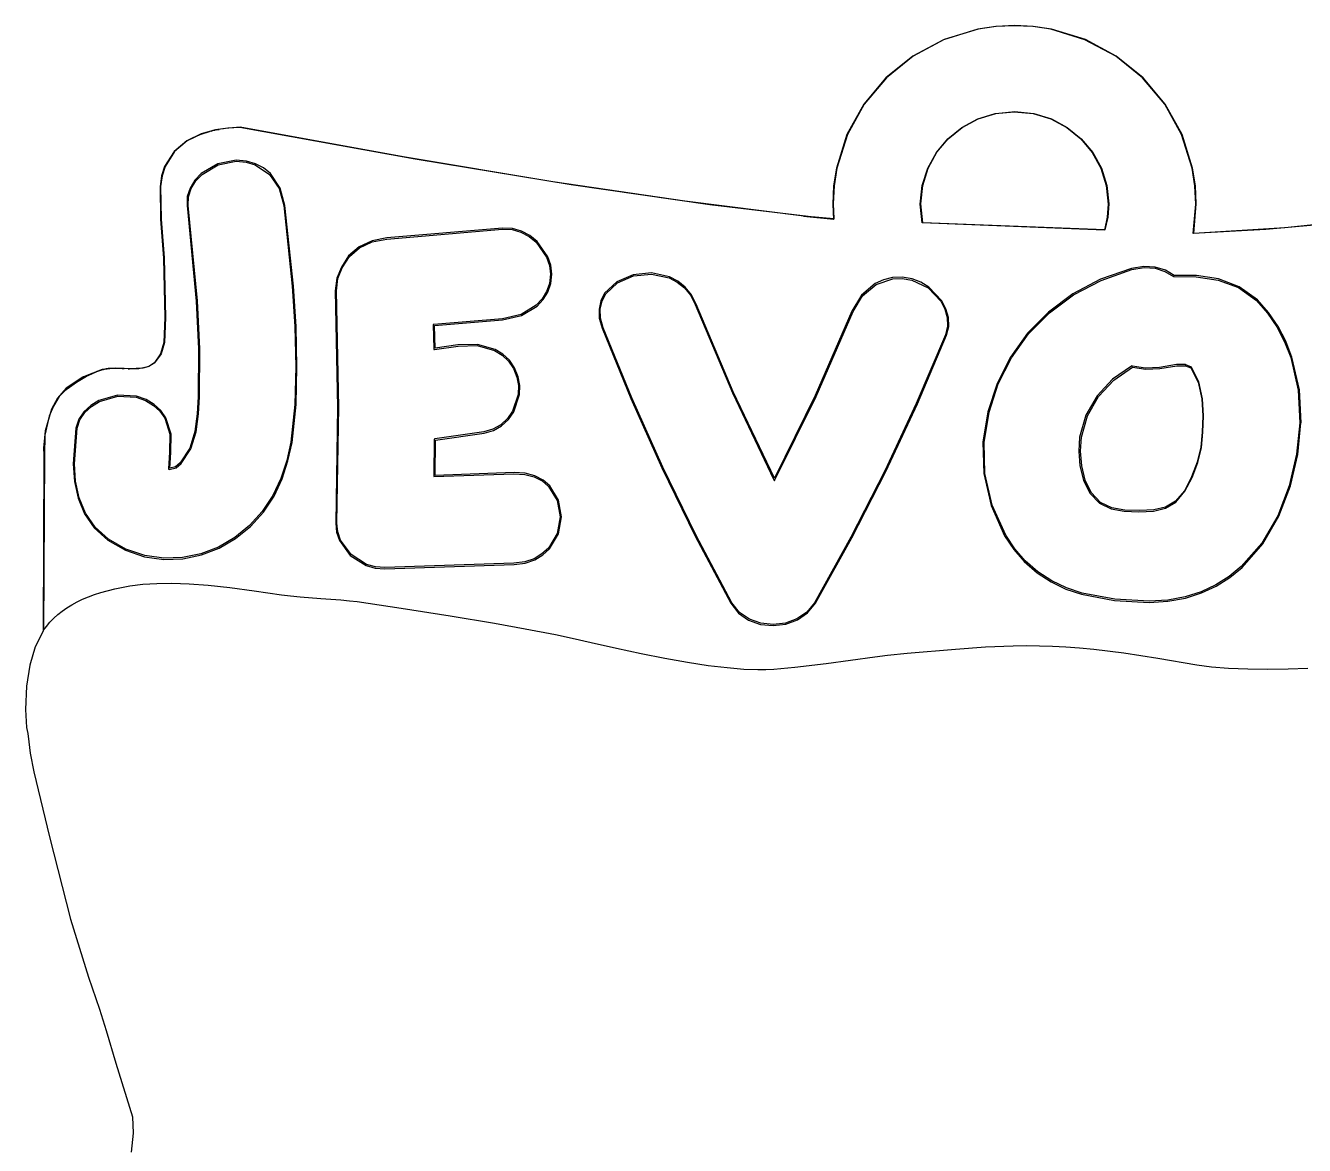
# Model space of a CAD drawing. Extents: x 14 to 196, y 22 to 275.
# Drawn here: x 22.2 to 129.3, y 181.5 to 275.4 of the extents above; entities that cross this region are included whole.
import ezdxf

# ---------------------------------------------------------------- set-up
doc = ezdxf.new("R2010")
doc.units = 0

msp = doc.modelspace()

# ---------------------------------------------------------------- linework, layer by layer
at = {"layer": 'Base'}
for p, q in [((101.933945, 275.04429), (99.078213, 274.173236)), ((103.444505, 275.27082), (101.933945, 275.04429)), ((105, 275.348), (103.444505, 275.27082)), ((104.99995, 275.34794), (105, 275.348)), ((106.555438, 275.27076), (104.99995, 275.34794)), ((108.065994, 275.044228), (106.555438, 275.27076)), ((110.921721, 274.17317), (108.065994, 275.044228)), ((99.078213, 274.173236), (96.49398, 272.79495)), ((113.505952, 272.794879), (110.921721, 274.17317)), ((96.49398, 272.79495), (94.242425, 270.969545)), ((115.75751, 270.96947), (113.505952, 272.794879)), ((94.242425, 270.969545), (92.384723, 268.757135)), ((117.615217, 268.757057), (115.75751, 270.96947)), ((92.384723, 268.757135), (90.98205, 266.217832)), ((101.935031, 267.528126), (103.413118, 267.97891)), ((103.413118, 267.97891), (105.00005, 268.13604)), ((105, 268.13604), (106.586859, 267.978824)), ((105.00005, 268.13604), (105, 268.13604)), ((106.586859, 267.978824), (108.064863, 267.527985)), ((119.017894, 266.217755), (117.615217, 268.757057)), ((100.597457, 266.814801), (101.935031, 267.528126)), ((108.064863, 267.527985), (109.402352, 266.814633)), ((36.87202, 266.272263), (35.666796, 265.693144)), ((38.063536, 266.610023), (36.87202, 266.272263)), ((39.09536, 266.771148), (38.063536, 266.610023)), ((40.096, 266.82238), (39.09536, 266.771148)), ((54.811141, 264.158428), (40.096, 266.82238)), ((90.98205, 266.217832), (90.095584, 263.411749)), ((98.470513, 264.724985), (99.432063, 265.87005)), ((99.432063, 265.87005), (100.597457, 266.814801)), ((109.402352, 266.814633), (110.567665, 265.869878)), ((110.567665, 265.869878), (111.529141, 264.72483)), ((119.904365, 263.411678), (119.017894, 266.217755)), ((34.593847, 264.807944), (33.799157, 263.55194)), ((35.666796, 265.693144), (34.593847, 264.807944)), ((97.744475, 263.410719), (98.470513, 264.724985)), ((111.529141, 264.72483), (112.255119, 263.410601)), ((67.874425, 262.007763), (54.811141, 264.158428)), ((33.551779, 262.764661), (33.42871, 261.86041)), ((33.799157, 263.55194), (33.551779, 262.764661)), ((90.095584, 263.411749), (89.865045, 261.927451)), ((97.285615, 261.958367), (97.744475, 263.410719)), ((112.255119, 263.410601), (112.713939, 261.958301)), ((120.134904, 261.927384), (119.904365, 263.411678)), ((33.42871, 261.86041), (33.468135, 259.119947)), ((79.486497, 260.337393), (67.874425, 262.007763)), ((89.865045, 261.927451), (89.7865, 260.399)), ((97.1256, 260.39904), (97.285615, 261.958367)), ((112.713939, 261.958301), (112.87394, 260.39904)), ((120.21345, 260.39894), (120.134904, 261.927384)), ((89.848, 259.11433), (79.486497, 260.337393)), ((89.7865, 260.399), (89.848, 259.11433)), ((97.29613, 258.82084), (97.1256, 260.39904)), ((112.87394, 260.39904), (112.791034, 259.297253)), ((119.9959, 257.92571), (120.21345, 260.39894)), ((33.468135, 259.119947), (33.70931, 255.87421)), ((112.54993, 258.21933), (97.29613, 258.82084)), ((112.791034, 259.297253), (112.54993, 258.21933)), ((126.091025, 258.272454), (119.9959, 257.92571)), ((132.065214, 258.815886), (126.091025, 258.272454)), ((33.70931, 255.87421), (33.8292, 250.8802)), ((33.8292, 250.8802), (33.742879, 248.785346)), ((33.742879, 248.785346), (33.469663, 247.842915)), ((33.469663, 247.842915), (32.91453, 247.07579)), ((28.5303, 246.51458), (26.950417, 245.90365)), ((29.65436, 246.649464), (28.5303, 246.51458)), ((30.838429, 246.591189), (29.65436, 246.649464)), ((31.96449, 246.634911), (30.838429, 246.591189)), ((32.468889, 246.787259), (31.96449, 246.634911)), ((32.91453, 247.07579), (32.468889, 246.787259)), ((26.950417, 245.90365), (25.55787, 244.971)), ((25.55787, 244.971), (24.834671, 244.129873)), ((24.834671, 244.129873), (24.32069, 243.213613)), ((24.32069, 243.213613), (23.781324, 241.386595)), ((23.781324, 241.386595), (23.661656, 239.951737)), ((23.68357, 239.37083), (23.61797, 224.60943)), ((23.661656, 239.951737), (23.68357, 239.37083)), ((23.61797, 224.60943), (22.964458, 223.284204)), ((22.964458, 223.284204), (22.50766, 221.754726)), ((22.50766, 221.754726), (22.239502, 220.008643)), ((22.239502, 220.008643), (22.15191, 218.0336)), ((22.15191, 218.0336), (22.218225, 216.541379)), ((22.218225, 216.541379), (22.33794, 216.03837)), ((22.33794, 216.03837), (22.43044, 215.31955)), ((22.43044, 215.31955), (22.52294, 214.38731)), ((22.52294, 214.38731), (22.830019, 212.818858)), ((22.830019, 212.818858), (24.15643, 207.37379)), ((24.15643, 207.37379), (25.93016, 200.480148)), ((25.93016, 200.480148), (27.42807, 195.59979)), ((27.42807, 195.59979), (28.33344, 192.93948)), ((28.33344, 192.93948), (28.91532, 191.15355)), ((28.91532, 191.15355), (29.715624, 188.399918)), ((29.715624, 188.399918), (31.12087, 183.90696)), ((31.12087, 183.90696), (31.17257, 182.52668)), ((31.17257, 182.52668), (30.997225, 180.9334))]:
    msp.add_line(p, q, dxfattribs=at)
at = {"layer": 'Base extrude'}
for p, q in [((101.97695, 275.053289), (99.121221, 274.182231)), ((103.487509, 275.27982), (101.97695, 275.053289)), ((105.043, 275.357), (103.487509, 275.27982)), ((105.04124, 275.35554), (105.043, 275.357)), ((106.596725, 275.278359), (105.04124, 275.35554)), ((108.107278, 275.051827), (106.596725, 275.278359)), ((110.963002, 274.180766), (108.107278, 275.051827)), ((99.121221, 274.182231), (96.536989, 272.803941)), ((113.547233, 272.802471), (110.963002, 274.180766)), ((96.536989, 272.803941), (94.285433, 270.978533)), ((115.798793, 270.977059), (113.547233, 272.802471)), ((94.285433, 270.978533), (92.427728, 268.766121)), ((117.656502, 268.764644), (115.798793, 270.977059)), ((92.427728, 268.766121), (91.025053, 266.226819)), ((101.97772, 267.537369), (103.455807, 267.988152)), ((103.455807, 267.988152), (105.04274, 268.14528)), ((105.0427, 268.14528), (106.629556, 267.988063)), ((105.04274, 268.14528), (105.0427, 268.14528)), ((106.629556, 267.988063), (108.107559, 267.537222)), ((119.059182, 266.225342), (117.656502, 268.764644)), ((100.640144, 266.824044), (101.97772, 267.537369)), ((108.107559, 267.537222), (109.445048, 266.823868)), ((36.87729, 266.26565), (35.682788, 265.684023)), ((37.47932, 266.45944), (36.87729, 266.26565)), ((36.8773, 266.2658), (36.9533, 266.2932)), ((36.9533, 266.2932), (36.8773, 266.2658)), ((36.8773, 266.2658), (36.8773, 266.2658)), ((37.55327, 266.4803), (36.9533, 266.29323)), ((36.9533, 266.2932), (37.47937, 266.4596)), ((36.9533, 266.29323), (36.9533, 266.2932)), ((38.01365, 266.58966), (37.47932, 266.45944)), ((37.47937, 266.4596), (37.55327, 266.4803)), ((37.8489, 266.55417), (37.70524, 266.51957)), ((37.70524, 266.51957), (37.8489, 266.55417)), ((37.8489, 266.55417), (37.8489, 266.55417)), ((38.0643, 266.60206), (37.85346, 266.55506)), ((37.85346, 266.55506), (38.01365, 266.58966)), ((38.38417, 266.66096), (38.0643, 266.60206)), ((38.47771, 266.67706), (38.14646, 266.61706)), ((38.14646, 266.61706), (38.38417, 266.66096)), ((38.73144, 266.71636), (38.47771, 266.67706)), ((39.09576, 266.76336), (38.73144, 266.71636)), ((39.17586, 266.76836), (39.09576, 266.76336)), ((39.18086, 266.76888), (39.17586, 266.76836)), ((40.13894, 266.83138), (39.18086, 266.76888)), ((53.966374, 264.321793), (40.13894, 266.83138)), ((91.025053, 266.226819), (90.138584, 263.420741)), ((98.513196, 264.734226), (99.474748, 265.879291)), ((99.474748, 265.879291), (100.640144, 266.824044)), ((109.445048, 266.823868), (110.610361, 265.879111)), ((110.610361, 265.879111), (111.571838, 264.734064)), ((119.945654, 263.419269), (119.059182, 266.225342)), ((34.621845, 264.799876), (33.837127, 263.549589)), ((35.682788, 265.684023), (34.621845, 264.799876)), ((97.787157, 263.419961), (98.513196, 264.734226)), ((111.571838, 264.734064), (112.297818, 263.419837)), ((66.33474, 262.263975), (53.966374, 264.321793)), ((33.592935, 262.767261), (33.4713, 261.86954)), ((33.837127, 263.549589), (33.592935, 262.767261)), ((90.138584, 263.420741), (89.908046, 261.936446)), ((97.328296, 261.967611), (97.787157, 263.419961)), ((112.297818, 263.419837), (112.756639, 261.967542)), ((120.176194, 261.934979), (119.945654, 263.419269)), ((33.4713, 261.86954), (33.510725, 259.129074)), ((77.408756, 260.630799), (66.33474, 262.263975)), ((89.908046, 261.936446), (89.8295, 260.408)), ((97.16828, 260.40829), (97.328296, 261.967611)), ((112.756639, 261.967542), (112.91664, 260.40829)), ((120.25474, 260.40654), (120.176194, 261.934979)), ((87.35314, 259.39514), (77.408756, 260.630799)), ((89.8295, 260.408), (89.8889, 259.15174)), ((97.33882, 258.83009), (97.16828, 260.40829)), ((112.91664, 260.40829), (112.833729, 259.306495)), ((120.03718, 257.9333), (120.25474, 260.40654)), ((87.3528, 259.39543), (89.89063, 259.12361)), ((89.89063, 259.12361), (87.3528, 259.39543)), ((87.3528, 259.39543), (87.3528, 259.39543)), ((89.8889, 259.15174), (87.35314, 259.39514)), ((33.510725, 259.129074), (33.7519, 255.88334)), ((112.59262, 258.22858), (97.33882, 258.83009)), ((112.833729, 259.306495), (112.59262, 258.22858)), ((127.670552, 258.402973), (120.03718, 257.9333)), ((135.200105, 259.178454), (127.670552, 258.402973)), ((33.7519, 255.88334), (33.87179, 250.88933)), ((33.87179, 250.88933), (33.785469, 248.794471)), ((33.785469, 248.794471), (33.512253, 247.852037)), ((33.512253, 247.852037), (32.95712, 247.08491)), ((28.57288, 246.52386), (26.992997, 245.912935)), ((28.53014, 246.50475), (28.11983, 246.36006)), ((28.12019, 246.36207), (28.5305, 246.50676)), ((28.68982, 246.54505), (28.53014, 246.50475)), ((28.5305, 246.50676), (28.67313, 246.54296)), ((28.67313, 246.54296), (28.57288, 246.52386)), ((28.91617, 246.59055), (28.68982, 246.54505)), ((29.07636, 246.61485), (28.91617, 246.59055)), ((29.0774, 246.61535), (28.97094, 246.59985)), ((28.97094, 246.59985), (29.07636, 246.61485)), ((29.6541, 246.64015), (29.0774, 246.61535)), ((29.0774, 246.61535), (29.1239, 246.62035)), ((29.1239, 246.62035), (29.0774, 246.61535)), ((29.14819, 246.62355), (29.6541, 246.64115)), ((30.819666, 246.598415), (29.14819, 246.62355)), ((29.6541, 246.64115), (30.24632, 246.61785)), ((30.24632, 246.61685), (29.6541, 246.64015)), ((30.24632, 246.61785), (30.40445, 246.60785)), ((30.40445, 246.60785), (30.24632, 246.61685)), ((30.83899, 246.58298), (30.76199, 246.58798)), ((30.76199, 246.58798), (30.76199, 246.58747)), ((30.76199, 246.58747), (30.83899, 246.58347)), ((31.637057, 246.599014), (30.819666, 246.598415)), ((30.83899, 246.58347), (30.85809, 246.58247)), ((30.85809, 246.58247), (30.83899, 246.58298)), ((32.38624, 246.74809), (31.637057, 246.599014)), ((32.39024, 246.75009), (32.38624, 246.74809)), ((32.48634, 246.78829), (32.39024, 246.75009)), ((32.95712, 247.08491), (32.48634, 246.78829)), ((26.992997, 245.912935), (25.60045, 244.98029)), ((26.41399, 245.47278), (26.0166, 245.20096)), ((26.01696, 245.20296), (26.41435, 245.47478)), ((26.83205, 245.73012), (26.41399, 245.47278)), ((26.41435, 245.47478), (26.83241, 245.73213)), ((27.26149, 245.96732), (26.83205, 245.73012)), ((26.83241, 245.73213), (27.26185, 245.96933)), ((27.69402, 246.17919), (27.26149, 245.96732)), ((27.26185, 245.96933), (27.69438, 246.1812)), ((28.11983, 246.36006), (27.69402, 246.17919)), ((27.69438, 246.1812), (28.12019, 246.36207)), ((25.32104, 244.63355), (24.97274, 244.26251)), ((25.60045, 244.98029), (24.9731, 244.26405)), ((24.9731, 244.264), (25.3214, 244.63556)), ((25.64918, 244.91932), (25.32104, 244.63355)), ((25.3214, 244.63556), (25.64954, 244.92133)), ((26.0166, 245.20096), (25.64918, 244.91932)), ((25.64954, 244.92133), (26.01696, 245.20296)), ((24.47886, 243.452601), (24.131137, 242.617925)), ((24.9723, 244.262), (24.47886, 243.452601)), ((24.97274, 244.26251), (24.9723, 244.262)), ((24.9731, 244.26405), (24.9731, 244.264)), ((24.131137, 242.617925), (23.774309, 241.036955)), ((23.774309, 241.036955), (23.72534, 239.37806)), ((23.72534, 239.37806), (23.66024, 224.68956)), ((29.6175, 228.15033), (30.87582, 228.39217)), ((30.87582, 228.39217), (31.96723, 228.53377)), ((31.96723, 228.53377), (33.13873, 228.61237)), ((33.13873, 228.61237), (34.42134, 228.62577)), ((34.42134, 228.62577), (35.84761, 228.57207)), ((35.84761, 228.57207), (37.44803, 228.45011)), ((37.44803, 228.45011), (39.25412, 228.25736)), ((39.25412, 228.25736), (41.29792, 227.99226)), ((26.46731, 227.05841), (26.92878, 227.28061)), ((26.92878, 227.28061), (27.41557, 227.48629)), ((27.41557, 227.48629), (27.92768, 227.67594)), ((27.92768, 227.67594), (28.4646, 227.84957)), ((28.4646, 227.84957), (29.6175, 228.15033)), ((41.29792, 227.99226), (43.61096, 227.65274)), ((43.61096, 227.65274), (44.34218, 227.55714)), ((44.34218, 227.55714), (45.15144, 227.47604)), ((45.15144, 227.47604), (46.88105, 227.34323)), ((46.88105, 227.34323), (48.5564, 227.22179)), ((48.5564, 227.22179), (49.29744, 227.15569)), ((24.86069, 225.99697), (25.22707, 226.28894)), ((25.22707, 226.28894), (25.61619, 226.56335)), ((25.61619, 226.56335), (26.02961, 226.81966)), ((26.02961, 226.81966), (26.46731, 227.05841)), ((49.29744, 227.15569), (49.93306, 227.08079)), ((49.93306, 227.08079), (53.63826, 226.53198)), ((53.63826, 226.53198), (57.72948, 225.88913)), ((23.90002, 225.00995), (24.19768, 225.35773)), ((24.19768, 225.35773), (24.51807, 225.68691)), ((24.51807, 225.68691), (24.86069, 225.99697)), ((57.72948, 225.88913), (61.44502, 225.27469)), ((61.44502, 225.27469), (64.02212, 224.81116)), ((23.66024, 224.68956), (23.90002, 225.00995)), ((64.02212, 224.81116), (66.56305, 224.31971)), ((66.56305, 224.31971), (67.9671, 224.02723)), ((67.9671, 224.02723), (69.53961, 223.66497)), ((69.53961, 223.66497), (71.66093, 223.16836)), ((71.66093, 223.16836), (73.73212, 222.72291)), ((96.01603, 222.75155), (100.0716, 223.1107)), ((100.0716, 223.1107), (102.59134, 223.28744)), ((102.59134, 223.28744), (104.90541, 223.38044)), ((104.90541, 223.38044), (106.01749, 223.39334)), ((106.01749, 223.39334), (107.11716, 223.38194)), ((107.11716, 223.38194), (108.21787, 223.34734)), ((108.21787, 223.34734), (109.33253, 223.28634)), ((109.33253, 223.28634), (110.47355, 223.20004)), ((110.47355, 223.20004), (111.65487, 223.08739)), ((111.65487, 223.08739), (114.18908, 222.7763)), ((73.73212, 222.72291), (75.72425, 222.33379)), ((75.72425, 222.33379), (77.6094, 222.00513)), ((77.6094, 222.00513), (79.35917, 221.74209)), ((86.60162, 221.58263), (89.24539, 221.90819)), ((89.24539, 221.90819), (93.32472, 222.46268)), ((93.32472, 222.46268), (94.38926, 222.58774)), ((94.38926, 222.58774), (96.01603, 222.75155)), ((114.18908, 222.7763), (117.04007, 222.34686)), ((117.04007, 222.34686), (120.31222, 221.79289)), ((79.35917, 221.74209), (80.94512, 221.54882)), ((80.94512, 221.54882), (82.33883, 221.42945)), ((82.33883, 221.42945), (83.51189, 221.38965)), ((83.51189, 221.38965), (84.17438, 221.39865)), ((84.17438, 221.39865), (84.86633, 221.42915)), ((84.86633, 221.42915), (86.60162, 221.58263)), ((120.31222, 221.79289), (121.52404, 221.62701)), ((121.52404, 221.62701), (122.96271, 221.50867)), ((122.96271, 221.50867), (124.55899, 221.43787)), ((124.55899, 221.43787), (126.24313, 221.41307)), ((126.24313, 221.41307), (127.9469, 221.43687)), ((127.9469, 221.43687), (129.60106, 221.50717))]:
    msp.add_line(p, q, dxfattribs=at)
at = {"layer": 'JEVOUS'}
for p, q in [((38.250772, 263.778774), (36.87395, 262.95429)), ((36.942315, 262.884083), (38.289675, 263.689786)), ((39.8092, 264.083), (38.250772, 263.778774)), ((38.289675, 263.689786), (39.809305, 263.987283)), ((40.658044, 264.004347), (39.808905, 264.083034)), ((39.808905, 264.083034), (39.8092, 264.083)), ((39.8092, 263.987336), (40.637679, 263.910124)), ((39.809305, 263.987283), (39.8092, 263.987336)), ((40.637679, 263.910124), (41.379427, 263.689504)), ((41.420146, 263.779143), (40.658044, 264.004347)), ((41.379427, 263.689504), (42.58745, 262.884136)), ((42.089968, 263.423707), (41.420146, 263.779143)), ((36.87395, 262.95429), (36.33247, 262.387938)), ((36.414605, 262.332417), (36.942315, 262.884083)), ((42.662265, 262.954324), (42.089968, 263.423707)), ((42.58745, 262.884136), (43.399977, 261.70158)), ((43.494391, 261.743427), (42.662265, 262.954324)), ((35.931709, 261.740554), (35.705123, 261.028871)), ((35.806725, 261.015733), (36.02572, 261.704368)), ((36.33247, 262.387938), (35.931709, 261.740554)), ((36.02572, 261.704368), (36.414605, 262.332417)), ((43.399977, 261.70158), (43.78204, 260.269606)), ((43.884155, 260.282404), (43.494391, 261.743427)), ((35.705123, 261.028871), (35.68617, 260.26962)), ((35.788685, 260.282313), (35.806725, 261.015733)), ((35.68617, 260.26962), (36.44571, 252.273424)), ((36.551738, 252.28277), (35.788685, 260.282313)), ((43.78204, 260.269606), (44.491631, 253.511716)), ((44.593736, 253.521279), (43.884155, 260.282404)), ((62.117, 258.383), (52.42394, 257.560381)), ((52.42887, 257.46471), (62.117, 258.287336)), ((62.118025, 258.382958), (62.117, 258.383)), ((62.117, 258.287336), (62.916915, 258.259694)), ((62.943947, 258.354118), (62.118025, 258.382958)), ((63.715378, 258.137846), (62.943947, 258.354118)), ((51.182698, 257.32609), (50.094343, 256.821201)), ((50.14073, 256.744062), (51.208702, 257.236667)), ((52.42394, 257.560381), (51.182698, 257.32609)), ((51.208702, 257.236667), (52.42887, 257.46471)), ((62.916915, 258.259694), (63.665946, 258.050492)), ((63.665946, 258.050492), (64.347021, 257.687099)), ((64.415183, 257.763548), (63.715378, 258.137846)), ((64.347021, 257.687099), (64.94307, 257.196886)), ((65.026225, 257.260628), (64.415183, 257.763548)), ((64.94307, 257.196886), (65.810791, 255.946403)), ((65.914005, 255.982646), (65.026225, 257.260628)), ((50.094343, 256.821201), (49.21857, 256.072127)), ((49.283311, 256.012355), (50.14073, 256.744062)), ((48.61508, 255.105281), (48.230629, 254.186452)), ((48.322318, 254.167828), (48.694799, 255.0602)), ((49.21857, 256.072127), (48.61508, 255.105281)), ((48.694799, 255.0602), (48.6948, 255.067)), ((48.6948, 255.067), (49.283311, 256.012355)), ((65.810791, 255.946403), (66.047828, 255.244597)), ((66.156401, 255.264316), (65.914005, 255.982646)), ((66.047828, 255.244597), (66.13067, 254.531346)), ((66.241095, 254.531318), (66.156401, 255.264316)), ((115.870301, 255.179032), (114.83022, 255.010756)), ((114.85695, 254.915336), (115.87288, 255.080632)), ((116.8208, 255.112643), (115.870301, 255.179032)), ((115.87288, 255.080632), (116.797425, 255.01697)), ((117.668548, 254.845454), (116.8208, 255.112643)), ((48.230629, 254.186452), (48.103061, 253.122071)), ((48.19676, 253.128), (48.322318, 254.167828)), ((66.13067, 254.531346), (66.048247, 253.755525)), ((66.156235, 253.736998), (66.241095, 254.531318)), ((73.0596, 254.475), (71.691827, 253.891845)), ((71.759393, 253.811333), (73.098071, 254.379353)), ((73.061444, 254.474909), (73.0596, 254.475)), ((74.59514, 254.625126), (73.061444, 254.474909)), ((73.09455, 254.379336), (74.595221, 254.527121)), ((73.098071, 254.379353), (73.09455, 254.379336)), ((76.112584, 254.296348), (74.59514, 254.625126)), ((74.595221, 254.527121), (76.07754, 254.207174)), ((76.07754, 254.207174), (76.756462, 253.858646)), ((76.808921, 253.93812), (76.112584, 254.296348)), ((94.04623, 254.054608), (93.355554, 253.741638)), ((93.41838, 253.658834), (94.820534, 254.138961)), ((94.797329, 254.232309), (94.04623, 254.054608)), ((95.598888, 254.260329), (94.797329, 254.232309)), ((94.820534, 254.138961), (95.600331, 254.167478)), ((96.440944, 254.12425), (95.598888, 254.260329)), ((95.600331, 254.167478), (96.42164, 254.035073)), ((96.42164, 254.035073), (97.785961, 253.370976)), ((97.170641, 253.852797), (96.440944, 254.12425)), ((112.236133, 254.094523), (109.913716, 252.86565)), ((109.975773, 252.782012), (112.285506, 254.003518)), ((114.822, 255.011), (112.236133, 254.094523)), ((112.285506, 254.003518), (114.85733, 254.91477)), ((114.83022, 255.010756), (114.822, 255.011)), ((114.85733, 254.91477), (114.85695, 254.915336)), ((116.797425, 255.01697), (117.62033, 254.757416)), ((117.62033, 254.757416), (118.33134, 254.335037)), ((118.40037, 254.411327), (117.668548, 254.845454)), ((118.33134, 254.335037), (118.331, 254.328)), ((118.331, 254.328), (118.366, 254.328)), ((120.262781, 254.408372), (118.36542, 254.42406)), ((118.36542, 254.42406), (118.40037, 254.411327)), ((118.366, 254.328), (120.248714, 254.313053)), ((120.248714, 254.313053), (122.081328, 254.031778)), ((122.116136, 254.122716), (120.262781, 254.408372)), ((122.081328, 254.031778), (123.786745, 253.393246)), ((123.845046, 253.474393), (122.116136, 254.122716)), ((44.491631, 253.511716), (44.722911, 250.133854)), ((44.825033, 250.139258), (44.593736, 253.521279)), ((48.103061, 253.122071), (48.297034, 243.387811)), ((48.390733, 243.390433), (48.19676, 253.128)), ((65.812177, 253.057827), (65.439261, 252.443063)), ((65.530187, 252.391468), (65.913395, 253.021999)), ((66.048247, 253.755525), (65.812177, 253.057827)), ((65.913395, 253.021999), (66.156235, 253.736998)), ((70.6774, 252.91904), (70.36084, 252.298854)), ((71.691827, 253.891845), (70.6774, 252.91904)), ((70.770391, 252.868033), (71.759393, 253.811333)), ((76.756462, 253.858646), (77.363397, 253.3771)), ((77.431337, 253.442848), (76.808921, 253.93812)), ((77.363397, 253.3771), (77.875246, 252.755802)), ((77.955849, 252.805189), (77.431337, 253.442848)), ((93.355554, 253.741638), (92.194861, 252.770136)), ((92.28377, 252.711045), (93.41838, 253.658834)), ((97.842573, 253.442337), (97.170641, 253.852797)), ((97.785961, 253.370976), (98.83809, 252.255923)), ((98.918904, 252.30046), (97.842573, 253.442337)), ((123.786745, 253.393246), (125.28787, 252.30653)), ((125.36907, 252.3707), (123.845046, 253.474393)), ((36.44571, 252.273424), (36.634703, 248.267165)), ((36.743057, 248.272637), (36.551738, 252.28277)), ((64.9463, 251.916048), (63.667443, 251.144516)), ((63.714469, 251.058175), (65.024223, 251.850554)), ((65.439261, 252.443063), (64.9463, 251.916048)), ((65.024223, 251.850554), (65.530187, 252.391468)), ((70.36084, 252.298854), (70.203389, 251.597914)), ((70.31119, 251.591971), (70.463087, 252.268854)), ((70.463087, 252.268854), (70.770391, 252.868033)), ((77.875246, 252.755802), (78.26891, 251.988014)), ((78.358474, 252.019798), (77.955849, 252.805189)), ((78.26891, 251.988014), (81.389301, 244.579936)), ((81.457585, 244.666594), (78.358474, 252.019798)), ((92.194861, 252.770136), (91.389614, 251.433198)), ((91.49333, 251.401414), (92.28377, 252.711045)), ((98.83809, 252.255923), (99.187198, 251.588764)), ((99.276077, 251.616556), (98.918904, 252.30046)), ((109.913716, 252.86565), (107.870093, 251.35119)), ((107.943368, 251.276722), (109.975773, 252.782012)), ((125.28787, 252.30653), (126.217507, 251.262631)), ((126.307735, 251.317418), (125.36907, 252.3707)), ((62.11001, 250.781736), (56.36247, 250.309847)), ((63.667443, 251.144516), (62.11001, 250.781736)), ((62.125025, 250.686048), (63.714469, 251.058175)), ((70.203389, 251.597914), (70.228772, 250.824194)), ((70.228772, 250.824194), (70.460709, 249.98567)), ((70.337343, 250.842094), (70.31119, 251.591971)), ((70.564185, 250.023933), (70.337343, 250.842094)), ((91.389614, 251.433198), (88.314833, 244.359355)), ((88.393087, 244.271737), (91.49333, 251.401414)), ((99.187198, 251.588764), (99.386632, 250.880971)), ((99.480334, 250.888834), (99.276077, 251.616556)), ((99.386632, 250.880971), (99.412539, 250.156007)), ((99.506279, 250.141553), (99.480334, 250.888834)), ((107.870093, 251.35119), (106.120611, 249.577951)), ((106.203528, 249.514122), (107.943368, 251.276722)), ((126.217507, 251.262631), (127.00544, 250.105247)), ((127.102504, 250.151481), (126.307735, 251.317418)), ((44.722911, 250.133854), (44.79231, 246.757006)), ((44.894425, 246.757004), (44.825033, 250.139258)), ((56.36247, 250.309847), (56.3136, 250.31)), ((56.3136, 250.31), (56.3136, 250.265)), ((56.3136, 250.265), (56.35554, 248.26266)), ((56.425015, 250.220535), (62.125025, 250.686048)), ((56.466955, 248.320225), (56.425015, 250.220535)), ((70.460709, 249.98567), (72.858451, 244.110241)), ((72.961828, 244.150084), (70.564185, 250.023933)), ((99.412539, 250.156007), (99.241065, 249.437333)), ((99.328519, 249.39897), (99.506279, 250.141553)), ((127.00544, 250.105247), (127.654561, 248.857482)), ((127.756569, 248.895782), (127.102504, 250.151481)), ((60.011945, 248.641528), (58.378375, 248.58805)), ((61.505015, 248.211814), (60.011945, 248.641528)), ((99.241065, 249.437333), (96.793675, 243.693574)), ((96.87982, 243.653356), (99.328519, 249.39897)), ((106.120611, 249.577951), (104.680615, 247.572744)), ((104.771487, 247.520685), (106.203528, 249.514122)), ((127.654561, 248.857482), (128.167761, 247.542442)), ((128.273121, 247.573209), (127.756569, 248.895782)), ((36.634703, 248.267165), (36.607734, 244.25082)), ((36.717065, 244.250813), (36.743057, 248.272637)), ((56.35554, 248.26266), (56.3555, 248.212)), ((56.3555, 248.212), (56.41841, 248.21853)), ((56.41841, 248.21853), (58.39134, 248.492722)), ((58.378375, 248.58805), (56.466955, 248.320225)), ((58.39134, 248.492722), (59.991573, 248.543704)), ((59.991573, 248.543704), (61.44947, 248.122863)), ((61.44947, 248.122863), (62.076289, 247.739552)), ((62.149246, 247.817294), (61.505015, 248.211814)), ((62.076289, 247.739552), (62.609463, 247.242059)), ((62.698427, 247.304383), (62.149246, 247.817294)), ((104.680615, 247.572744), (103.565451, 245.362377)), ((128.906444, 244.819007), (128.273121, 247.573209)), ((44.79231, 246.757006), (44.711956, 243.611033)), ((44.815451, 243.606351), (44.894425, 246.757004)), ((62.609463, 247.242059), (63.030185, 246.630178)), ((63.132076, 246.674455), (62.698427, 247.304383)), ((63.030185, 246.630178), (63.31965, 245.903703)), ((63.429715, 245.928884), (63.132076, 246.674455)), ((103.662483, 245.322882), (104.771487, 247.520685)), ((114.827941, 246.8167), (113.229214, 245.715309)), ((113.335649, 245.638329), (114.911689, 246.726487)), ((114.862891, 246.829433), (114.827941, 246.8167)), ((114.897841, 246.822903), (114.862891, 246.829433)), ((116.005764, 246.64602), (114.897841, 246.822903)), ((114.911689, 246.726487), (116.032278, 246.55057)), ((117.177641, 246.70174), (116.005764, 246.64602)), ((116.032278, 246.55057), (117.212109, 246.605324)), ((118.597661, 246.944066), (117.177641, 246.70174)), ((117.212, 246.612), (118.62503, 246.847959)), ((117.212109, 246.605324), (117.212, 246.612)), ((119.36202, 246.950596), (118.597661, 246.944066)), ((118.62503, 246.847959), (119.362128, 246.854489)), ((119.845036, 246.721042), (119.333017, 246.950602)), ((119.333017, 246.950602), (119.36202, 246.950596)), ((119.36202, 246.854933), (119.798896, 246.670005)), ((119.362128, 246.854489), (119.36202, 246.854933)), ((119.798896, 246.670005), (120.413738, 245.463616)), ((120.474837, 245.48924), (119.845036, 246.721042)), ((128.167761, 247.542442), (128.797967, 244.802957)), ((63.31965, 245.903703), (63.455546, 245.187691)), ((63.569537, 245.193108), (63.429715, 245.928884)), ((113.229214, 245.715309), (111.942025, 244.329425)), ((112.067276, 244.270032), (113.335649, 245.638329)), ((120.413738, 245.463616), (120.711574, 244.07729)), ((120.775932, 244.085648), (120.474837, 245.48924)), ((29.865083, 244.390484), (28.300089, 243.938414)), ((31.433329, 244.29552), (29.865083, 244.390484)), ((63.43433, 244.449954), (62.957916, 243.034103)), ((63.061341, 242.989134), (63.548283, 244.437554)), ((63.455546, 245.187691), (63.43433, 244.449954)), ((63.548283, 244.437554), (63.569537, 245.193108)), ((81.389301, 244.579936), (84.85596, 237.289314)), ((84.897984, 237.429498), (81.457585, 244.666594)), ((88.314833, 244.359355), (84.897984, 237.429498)), ((103.565451, 245.362377), (102.790464, 242.973659)), ((102.891752, 242.947186), (103.662483, 245.322882)), ((128.797967, 244.802957), (128.91919, 242.07163)), ((129.028, 242.072), (128.906444, 244.819007)), ((27.611685, 243.524979), (27.035733, 242.996521)), ((27.117149, 242.935924), (27.676806, 243.447091)), ((28.300089, 243.938414), (27.611685, 243.524979)), ((27.676806, 243.447091), (28.348144, 243.849146)), ((28.348144, 243.849146), (29.878862, 244.294126)), ((29.878862, 244.294126), (31.406274, 244.206252)), ((31.406274, 244.206252), (32.207787, 243.925133)), ((32.253377, 244.007879), (31.433329, 244.29552)), ((32.207787, 243.925133), (32.872625, 243.528473)), ((32.93525, 243.601378), (32.253377, 244.007879)), ((32.872625, 243.528473), (33.404993, 243.032293)), ((33.482228, 243.092378), (32.93525, 243.601378)), ((36.607734, 244.25082), (36.530951, 242.810941)), ((36.639863, 242.80599), (36.717065, 244.250813)), ((44.711956, 243.611033), (44.375692, 240.443255)), ((44.480348, 240.42641), (44.815451, 243.606351)), ((48.297034, 243.387811), (48.145001, 233.653371)), ((48.2387, 233.653), (48.390733, 243.390433)), ((72.858451, 244.110241), (75.456657, 238.304225)), ((75.560425, 238.345718), (72.961828, 244.150084)), ((84.94683, 237.289314), (88.393087, 244.271737)), ((96.793675, 243.693574), (94.158014, 238.037542)), ((94.2425, 237.996325), (96.87982, 243.653356)), ((111.942025, 244.329425), (111.010671, 242.699768)), ((111.149365, 242.661682), (112.067276, 244.270032)), ((120.711574, 244.07729), (120.792043, 242.643391)), ((120.853958, 242.641476), (120.775932, 244.085648)), ((26.610713, 242.361899), (26.375109, 241.629974)), ((26.477794, 241.617236), (26.705402, 242.32339)), ((27.035733, 242.996521), (26.610713, 242.361899)), ((26.705402, 242.32339), (27.117149, 242.935924)), ((33.404993, 243.032293), (33.809094, 242.452612)), ((33.897589, 242.49724), (33.482228, 243.092378)), ((33.809094, 242.452612), (34.247006, 241.102435)), ((34.347978, 241.116144), (33.897589, 242.49724)), ((36.530951, 242.810941), (36.341309, 241.33225)), ((36.44666, 241.3117), (36.639863, 242.80599)), ((62.523596, 242.417989), (61.972236, 241.90344)), ((62.04351, 241.827171), (62.613993, 242.356893)), ((62.957916, 243.034103), (62.523596, 242.417989)), ((62.613993, 242.356893), (63.061341, 242.989134)), ((102.790464, 242.973659), (102.371, 240.4334)), ((102.47453, 240.42007), (102.891752, 242.947186)), ((111.010671, 242.699768), (110.479451, 240.86706)), ((110.624709, 240.853367), (111.149365, 242.661682)), ((120.792043, 242.643391), (120.754781, 241.294285)), ((120.814552, 241.287932), (120.853958, 242.641476)), ((26.375109, 241.629974), (26.132612, 238.622517)), ((26.238101, 238.623783), (26.477794, 241.617236)), ((34.3208, 239.583), (34.347978, 241.116144)), ((36.341309, 241.33225), (35.911139, 239.930651)), ((36.006391, 239.887239), (36.44666, 241.3117)), ((60.555096, 241.299583), (56.445666, 240.71291)), ((56.514841, 240.623308), (60.576391, 241.203604)), ((61.313012, 241.520591), (60.555096, 241.299583)), ((60.576391, 241.203604), (61.360705, 241.432048)), ((61.972236, 241.90344), (61.313012, 241.520591)), ((61.360705, 241.432048), (62.04351, 241.827171)), ((120.755, 241.287), (120.625963, 240.021624)), ((120.684269, 240.008137), (120.814552, 241.287932)), ((120.754781, 241.294285), (120.755, 241.287)), ((128.91919, 242.07163), (128.647835, 239.430854)), ((128.753598, 239.419258), (129.0274, 242.07223)), ((129.0274, 242.07223), (129.028, 242.072)), ((34.247006, 241.102435), (34.218674, 239.595762)), ((44.375692, 240.443255), (44.037478, 238.897956)), ((44.141237, 238.87271), (44.480348, 240.42641)), ((56.3968, 240.661), (56.35486, 237.61284)), ((56.445666, 240.71291), (56.396736, 240.70638)), ((56.396736, 240.70638), (56.3968, 240.661)), ((56.465911, 237.658048), (56.514841, 240.623308)), ((102.371, 240.4334), (102.437012, 237.815479)), ((102.540609, 237.823576), (102.47453, 240.42007)), ((110.479451, 240.86706), (110.403964, 239.685564)), ((110.550338, 239.68459), (110.624709, 240.853367)), ((34.218674, 239.595762), (34.136891, 238.211972)), ((34.238948, 238.275993), (34.320731, 239.576883)), ((34.320731, 239.576883), (34.3208, 239.583)), ((35.911139, 239.930651), (35.112774, 238.72205)), ((35.187995, 238.651903), (36.006391, 239.887239)), ((110.403964, 239.685564), (110.505969, 238.448916)), ((110.652015, 238.459898), (110.550338, 239.68459)), ((120.625963, 240.021624), (120.317206, 238.759752)), ((120.372562, 238.732531), (120.684269, 240.008137)), ((128.647835, 239.430854), (128.041155, 236.798705)), ((128.140803, 236.772791), (128.753598, 239.419258)), ((26.132612, 238.622517), (26.238933, 237.157778)), ((26.344449, 237.169502), (26.238101, 238.623783)), ((34.136891, 238.211972), (34.1368, 238.18)), ((34.1368, 238.18), (34.177692, 238.167267)), ((34.177692, 238.167267), (34.757934, 238.294797)), ((34.70312, 238.378023), (34.238948, 238.275993)), ((35.1127, 238.716), (34.70312, 238.378023)), ((34.757934, 238.294797), (35.187995, 238.651903)), ((35.112774, 238.72205), (35.1127, 238.716)), ((44.037478, 238.897956), (43.546349, 237.403327)), ((43.647481, 237.368391), (44.141237, 238.87271)), ((75.456657, 238.304225), (78.251463, 232.579006)), ((78.355553, 232.622135), (75.560425, 238.345718)), ((94.158014, 238.037542), (91.318029, 232.46973)), ((91.400665, 232.427366), (94.2425, 237.996325)), ((110.505969, 238.448916), (110.806338, 237.247993)), ((110.948255, 237.272941), (110.652015, 238.459898)), ((120.317206, 238.759752), (119.851893, 237.533952)), ((119.90299, 237.494318), (120.372562, 238.732531)), ((26.238933, 237.157778), (26.545665, 235.756854)), ((26.64835, 235.782376), (26.344449, 237.169502)), ((43.546349, 237.403327), (42.872658, 235.978075)), ((42.968875, 235.932355), (43.647481, 237.368391)), ((56.3548, 237.556), (63.07885, 237.798326)), ((56.35486, 237.61284), (56.3548, 237.556)), ((63.080571, 237.894007), (56.465911, 237.658048)), ((63.07885, 237.798326), (63.989147, 237.747687)), ((64.013193, 237.841725), (63.080571, 237.894007)), ((63.989147, 237.747687), (64.775065, 237.538181)), ((64.823794, 237.626076), (64.013193, 237.841725)), ((64.775065, 237.538181), (65.438177, 237.192512)), ((65.510279, 237.270188), (64.823794, 237.626076)), ((65.438177, 237.192512), (65.98006, 236.733386)), ((66.070551, 236.797187), (65.510279, 237.270188)), ((84.85596, 237.289314), (84.8979, 237.20005)), ((84.8979, 237.20005), (84.94683, 237.289314)), ((102.437012, 237.815479), (103.055061, 235.128139)), ((103.155446, 235.157105), (102.540609, 237.823576)), ((110.806338, 237.247993), (111.325942, 236.17367)), ((111.45757, 236.217367), (110.948255, 237.272941)), ((119.851893, 237.533952), (119.25319, 236.37679)), ((119.299112, 236.326702), (119.90299, 237.494318)), ((27.184711, 234.491855), (26.64835, 235.782376)), ((42.872658, 235.978075), (41.98676, 234.640906)), ((42.075215, 234.583504), (42.968875, 235.932355)), ((65.98006, 236.733386), (66.702959, 235.559465)), ((66.810969, 235.591351), (66.070551, 236.797187)), ((111.325942, 236.17367), (112.12914, 235.327118)), ((112.232499, 235.397945), (111.45757, 236.217367)), ((119.25319, 236.37679), (118.524699, 235.494853)), ((118.551659, 235.42373), (119.299112, 236.326702)), ((128.041155, 236.798705), (127.07995, 234.280968)), ((127.17086, 234.239644), (128.140803, 236.772791)), ((26.545665, 235.756854), (27.090812, 234.449099)), ((66.702959, 235.559465), (66.942236, 234.189006)), ((67.053348, 234.189037), (66.810969, 235.591351)), ((103.055061, 235.128139), (104.194609, 232.595282)), ((104.286541, 232.644692), (103.155446, 235.157105)), ((112.12914, 235.327118), (113.107702, 234.86003)), ((113.17781, 234.948367), (112.232499, 235.397945)), ((113.107702, 234.86003), (114.223005, 234.660679)), ((114.273325, 234.754293), (113.17781, 234.948367)), ((115.48522, 234.712408), (114.273325, 234.754293)), ((116.685665, 234.76608), (115.48522, 234.712408)), ((116.656712, 234.671498), (117.681272, 234.904662)), ((117.68323, 234.993), (116.685665, 234.76608)), ((117.681272, 234.904662), (118.551659, 235.42373)), ((118.524699, 235.494853), (117.68323, 234.993)), ((27.090812, 234.449099), (27.911271, 233.265585)), ((27.990251, 233.326652), (27.184711, 234.491855)), ((41.98676, 234.640906), (40.911709, 233.454485)), ((40.989517, 233.385724), (42.075215, 234.583504)), ((48.145001, 233.653371), (48.219339, 232.904059)), ((48.23869, 233.64696), (48.2387, 233.653)), ((48.312383, 232.91981), (48.23869, 233.64696)), ((66.942236, 234.189006), (66.694789, 232.802061)), ((66.80245, 232.769785), (67.053348, 234.189037)), ((114.223005, 234.660679), (115.442372, 234.617704)), ((115.442372, 234.617704), (116.656712, 234.671498)), ((127.07995, 234.280968), (125.74502, 231.98343)), ((125.82562, 231.92663), (127.17086, 234.239644)), ((27.911271, 233.265585), (29.042139, 232.237256)), ((29.102694, 232.314804), (27.990251, 233.326652)), ((40.911709, 233.454485), (39.67818, 232.453424)), ((39.742787, 232.374627), (40.989517, 233.385724)), ((48.219339, 232.904059), (48.460278, 232.190878)), ((48.548226, 232.226726), (48.312383, 232.91981)), ((66.694789, 232.802061), (65.96608, 231.574476)), ((66.056921, 231.510737), (66.80245, 232.769785)), ((78.251463, 232.579006), (81.239009, 226.94597)), ((81.342785, 226.990633), (78.355553, 232.622135)), ((104.194609, 232.595282), (104.950403, 231.456754)), ((105.035527, 231.516267), (104.286541, 232.644692)), ((29.042139, 232.237256), (30.518515, 231.395054)), ((30.55976, 231.484346), (29.102694, 232.314804)), ((32.14011, 230.943978), (30.55976, 231.484346)), ((38.314938, 231.658166), (36.850745, 231.089151)), ((36.883215, 230.995818), (38.364271, 231.571048)), ((39.67818, 232.453424), (38.314938, 231.658166)), ((38.364271, 231.571048), (39.742787, 232.374627)), ((48.460278, 232.190878), (49.360782, 230.956443)), ((49.426641, 231.025041), (48.548226, 232.226726)), ((65.96608, 231.574476), (65.422933, 231.074191)), ((65.498398, 230.997366), (66.056921, 231.510737)), ((91.318029, 232.46973), (88.257665, 226.990633)), ((88.338419, 226.94597), (91.400665, 232.427366)), ((105.90139, 230.51037), (105.035527, 231.516267)), ((125.74502, 231.98343), (124.019458, 230.013582)), ((124.085057, 229.94028), (125.82562, 231.92663)), ((30.518515, 231.395054), (32.11727, 230.848556)), ((32.11727, 230.848556), (33.730468, 230.61374)), ((33.734567, 230.711616), (32.14011, 230.943978)), ((33.730468, 230.61374), (35.328866, 230.669771)), ((35.314367, 230.766821), (33.734567, 230.711616)), ((36.850745, 231.089151), (35.314367, 230.766821)), ((35.328866, 230.669771), (36.883215, 230.995818)), ((49.360782, 230.956443), (50.684161, 230.117128)), ((50.714499, 230.206477), (49.426641, 231.025041)), ((63.976346, 230.411164), (63.07186, 230.292716)), ((64.759862, 230.679038), (63.976346, 230.411164)), ((64.012536, 230.31821), (64.816542, 230.592412)), ((65.422933, 231.074191), (64.759862, 230.679038)), ((64.816542, 230.592412), (65.498398, 230.997366)), ((104.950403, 231.456754), (105.82512, 230.44081)), ((105.82512, 230.44081), (106.913815, 229.492718)), ((106.979749, 229.571428), (105.90139, 230.51037)), ((50.684161, 230.117128), (51.453693, 229.897846)), ((51.462144, 229.992296), (50.714499, 230.206477)), ((51.453693, 229.897846), (52.268061, 229.839991)), ((52.25236, 229.93561), (51.462144, 229.992296)), ((63.07186, 230.292716), (52.25236, 229.93561)), ((52.268061, 229.839991), (63.087561, 230.197097)), ((63.087561, 230.197097), (64.012536, 230.31821)), ((106.913815, 229.492718), (108.086649, 228.731994)), ((108.142201, 228.817958), (106.979749, 229.571428)), ((124.019458, 230.013582), (123.004336, 229.184199)), ((123.060136, 229.103082), (124.085057, 229.94028)), ((108.086649, 228.731994), (109.33313, 228.139248)), ((109.378538, 228.23078), (108.142201, 228.817958)), ((121.88452, 228.476015), (120.657658, 227.90216)), ((120.690263, 227.808085), (121.929255, 228.387854)), ((123.004336, 229.184199), (121.88452, 228.476015)), ((121.929255, 228.387854), (123.060136, 229.103082)), ((109.33313, 228.139248), (110.64277, 227.695085)), ((110.678555, 227.79071), (109.378538, 228.23078)), ((110.64277, 227.695085), (113.409566, 227.174941)), ((113.428802, 227.275164), (110.678555, 227.79071)), ((116.31129, 227.11786), (113.428802, 227.275164)), ((117.873394, 227.209953), (116.31129, 227.11786)), ((119.321399, 227.475763), (117.873394, 227.209953)), ((117.879346, 227.108879), (119.34101, 227.377264)), ((120.657658, 227.90216), (119.321399, 227.475763)), ((119.34101, 227.377264), (120.690263, 227.808085)), ((81.239009, 226.94597), (81.889551, 226.114592)), ((81.975623, 226.182895), (81.342785, 226.990633)), ((81.889551, 226.114592), (82.743105, 225.526285)), ((82.806942, 225.611424), (81.975623, 226.182895)), ((87.624946, 226.202093), (86.793711, 225.633364)), ((86.834132, 225.548419), (87.687765, 226.13396)), ((88.257665, 226.990633), (87.624946, 226.202093)), ((87.687765, 226.13396), (88.338419, 226.94597)), ((113.409566, 227.174941), (116.30312, 227.01642)), ((116.30312, 227.01642), (117.879346, 227.108879)), ((82.743105, 225.526285), (83.732005, 225.17828)), ((83.770576, 225.273478), (82.806942, 225.611424)), ((83.732005, 225.17828), (84.788587, 225.067813)), ((84.80036, 225.166315), (83.770576, 225.273478)), ((84.788587, 225.067813), (85.845184, 225.192114)), ((85.830127, 225.287191), (84.80036, 225.166315)), ((86.793711, 225.633364), (85.830127, 225.287191)), ((85.845184, 225.192114), (86.834132, 225.548419))]:
    msp.add_line(p, q, dxfattribs=at)

doc.saveas('drawing.dxf')
